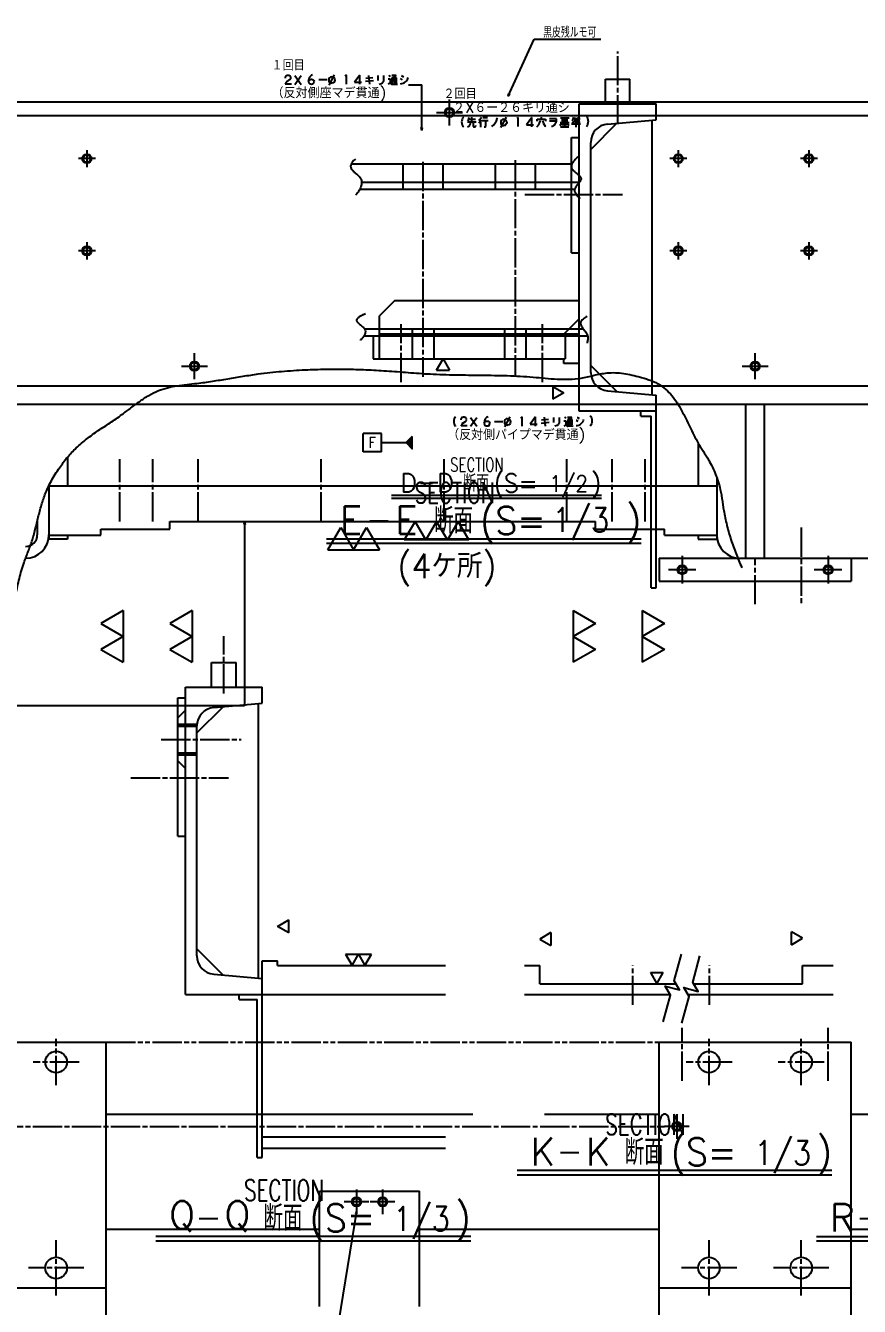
# Model space of a CAD drawing. Header units: inches. Extents: x -3309 to 2472, y -3154 to 2252.
# Drawn here: x -292 to 251, y -616 to 217 of the extents above; entities that cross this region are included whole.
import ezdxf
from ezdxf.enums import TextEntityAlignment as Align

# ---------------------------------------------------------------- set-up
doc = ezdxf.new("R2010")
doc.units = ezdxf.units.IN
doc.header["$MEASUREMENT"] = 0
for name, pattern in [('CENTERLINE', [25.4, 19.05, -1.5875, 3.175, -1.5875]), ('PHANTOM', [30.1625, 19.05, -1.5875, 3.175, -1.5875, 3.175, -1.5875]), ('SOLID', [0])]:
    doc.linetypes.add(name, pattern=pattern)
for name, color, linetype in [('0$C$L0$V_1_', 7, 'SOLID'), ('0$C$L0$V_1__0', 7, 'SOLID'), ('0$C$L0$V_DRAWING', 7, 'SOLID'), ('0$C$L0$V_PV', 7, 'SOLID'), ('Layer11$C$L11$V_1_', 52, 'SOLID'), ('Layer11$C$L11$V_1__0', 52, 'SOLID'), ('Layer11$C$L11$V_DRAWING', 52, 'SOLID'), ('Layer11$C$L11$V_PV', 52, 'SOLID'), ('Layer13$C$L13$V_1_', 52, 'SOLID'), ('Layer13$C$L13$V_1__0', 52, 'SOLID'), ('Layer13$C$L13$V_PV', 52, 'SOLID'), ('Layer14$C$L14$V_PV', 52, 'SOLID'), ('Layer21$C$L21$V_1_', 2, 'SOLID'), ('Layer21$C$L21$V_1__0', 2, 'SOLID'), ('Layer21$C$L21$V_DRAWING', 2, 'SOLID'), ('Layer21$C$L21$V_PV', 2, 'SOLID'), ('Layer31$C$L31$V_DRAWING', 2, 'SOLID'), ('Layer7$C$L7$V_1_', 52, 'SOLID'), ('Layer7$C$L7$V_PV', 52, 'SOLID'), ('Layer8$C$L8$V_1_', 40, 'SOLID'), ('Layer8$C$L8$V_1__0', 40, 'SOLID'), ('Layer8$C$L8$V_DRAWING', 40, 'SOLID'), ('Layer9$C$L9$V_PV', 254, 'SOLID')]:
    doc.layers.add(name, color=color, linetype=linetype)
doc.styles.add('CADRASTD', font='txt', dxfattribs={"bigfont": 'bigfont'})
doc.dimstyles.new('DIM3', dxfattribs={"dimtxt": 0.156, "dimasz": 2, "dimexe": 0, "dimexo": 0, "dimgap": 0.078, "dimtad": 3, "dimzin": 0, "dimdsep": 46, "dimtxsty": 'CADRASTD', "dimblk": 'CADRA_ARROW22_5OPEN', "dimblk1": 'CADRA_ARROW22_5OPEN', "dimblk2": 'CADRA_ARROW22_5OPEN', "dimcen": 0.09, "dimaunit": 1, "dimadec": 17154, "dimazin": 0, "dimtfac": 1, "dimtofl": 0, "dimtmove": 0, "dimatfit": 3, "dimldrblk": 'CADRA_ARROW22_5OPEN', "dimfxl": 1, "dimtolj": 1, "dimtzin": 0, "dimarcsym": 0})

# ---------------------------------------------------------------- blocks, each defined once
blk = doc.blocks.new('BLOCK30')
at = {"layer": '0$C$L0$V_DRAWING'}
blk.add_point((0, 0), dxfattribs=at)
blk.add_point((0, 0), dxfattribs=at)
blk.add_point((0, 0), dxfattribs=at)
blk.add_point((0, 0), dxfattribs=at)
blk.add_point((0, 0), dxfattribs=at)
blk.add_point((0, 0), dxfattribs=at)
blk.add_point((0, 0), dxfattribs=at)
at = {"layer": 'Layer11$C$L11$V_DRAWING', "color": 52}
blk.add_circle((0, 0), 3, dxfattribs=at)
at = {"layer": 'Layer13$C$L13$V_PV', "color": 52, "linetype": 'CENTERLINE'}
for p, q in [((5.54, 0), (-5.54, 0)), ((0, 5.54), (0, -5.54))]:
    blk.add_line(p, q, dxfattribs=at)
at = {"layer": 'Layer21$C$L21$V_DRAWING'}
blk.add_circle((0, 0), 2.4, dxfattribs=at)
blk = doc.blocks.new('BLOCK32')
at = {"layer": '0$C$L0$V_DRAWING', "color": 7}
blk.add_point((0, 0), dxfattribs=at)
blk.add_point((0, 0), dxfattribs=at)
blk.add_point((0, 0), dxfattribs=at)
blk.add_point((0, 0), dxfattribs=at)
blk.add_point((0, 0), dxfattribs=at)
blk.add_point((0, 0), dxfattribs=at)
blk.add_point((0, 0), dxfattribs=at)
blk.add_point((0, 0), dxfattribs=at)
blk.add_point((0, 0), dxfattribs=at)
blk.add_point((0, 0), dxfattribs=at)
blk.add_point((0, 0), dxfattribs=at)
blk.add_point((0, 0), dxfattribs=at)
blk.add_point((0, 0), dxfattribs=at)
blk.add_point((0, 0), dxfattribs=at)
blk.add_point((0, 0), dxfattribs=at)
at = {"layer": 'Layer11$C$L11$V_DRAWING', "color": 7}
blk.add_circle((0, 0), 3, dxfattribs=at)
at = {"layer": 'Layer13$C$L13$V_PV', "color": 7, "linetype": 'CENTERLINE'}
for p, q in [((0, -8.5), (0, 8.5)), ((-8.5, 0), (8.5, 0))]:
    blk.add_line(p, q, dxfattribs=at)
at = {"layer": 'Layer21$C$L21$V_DRAWING', "color": 7}
blk.add_circle((0, 0), 2.4, dxfattribs=at)
blk = doc.blocks.new('BLOCK34')
at = {"layer": '0$C$L0$V_DRAWING', "color": 4}
blk.add_point((0, 0), dxfattribs=at)
blk.add_point((0, 0), dxfattribs=at)
blk.add_point((0, 0), dxfattribs=at)
blk.add_point((0, 0), dxfattribs=at)
blk.add_point((0, 0), dxfattribs=at)
blk.add_point((0, 0), dxfattribs=at)
blk.add_point((0, 0), dxfattribs=at)
blk.add_point((0, 0), dxfattribs=at)
at = {"layer": 'Layer11$C$L11$V_DRAWING', "color": 4}
blk.add_circle((0, 0), 3, dxfattribs=at)
at = {"layer": 'Layer13$C$L13$V_PV', "color": 4, "linetype": 'CENTERLINE'}
for p, q in [((8, 0), (-8, 0)), ((0, 8), (0, -8))]:
    blk.add_line(p, q, dxfattribs=at)
at = {"layer": 'Layer21$C$L21$V_DRAWING', "color": 4}
blk.add_circle((0, 0), 2.4, dxfattribs=at)
blk = doc.blocks.new('BLOCK36')
at = {"layer": '0$C$L0$V_DRAWING'}
blk.add_point((0, 0), dxfattribs=at)
blk.add_point((0, 0), dxfattribs=at)
blk.add_point((0, 0), dxfattribs=at)
blk.add_point((0, 0), dxfattribs=at)
blk.add_point((0, 0), dxfattribs=at)
blk.add_point((0, 0), dxfattribs=at)
blk.add_point((0, 0), dxfattribs=at)
blk.add_point((0, 0), dxfattribs=at)
at = {"layer": 'Layer11$C$L11$V_DRAWING', "color": 52}
blk.add_circle((0, 0), 3, dxfattribs=at)
at = {"layer": 'Layer13$C$L13$V_PV', "color": 52, "linetype": 'CENTERLINE'}
for p, q in [((8, 0), (-8, 0)), ((0, 8), (0, -8))]:
    blk.add_line(p, q, dxfattribs=at)
at = {"layer": 'Layer21$C$L21$V_DRAWING'}
blk.add_circle((0, 0), 2.4, dxfattribs=at)
blk = doc.blocks.new('BLOCK57')
at = {"layer": '0$C$L0$V_DRAWING'}
blk.add_point((0, 0), dxfattribs=at)
blk.add_point((0, 0), dxfattribs=at)
blk.add_point((0, 0), dxfattribs=at)
blk.add_point((0, 0), dxfattribs=at)
blk.add_point((0, 0), dxfattribs=at)
blk.add_point((0, 0), dxfattribs=at)
blk.add_point((0, 0), dxfattribs=at)
blk.add_point((0, 0), dxfattribs=at)
at = {"layer": 'Layer11$C$L11$V_DRAWING', "color": 52}
blk.add_circle((0, 0), 3, dxfattribs=at)
at = {"layer": 'Layer13$C$L13$V_PV', "color": 52, "linetype": 'CENTERLINE'}
for p, q in [((0, 9), (0, -9)), ((9, 0), (-9, 0))]:
    blk.add_line(p, q, dxfattribs=at)
at = {"layer": 'Layer21$C$L21$V_DRAWING'}
blk.add_circle((0, 0), 2.4, dxfattribs=at)
blk = doc.blocks.new('TAB100_SYM007')
at = {"layer": 'Layer21$C$L21$V_DRAWING'}
for p, q in [((2.42, 1.4), (0, 0)), ((2.42, 1.4), (2.42, -4.2)), ((0, 0), (2.42, -1.4)), ((2.42, -1.4), (0, -2.8)), ((0, -2.8), (2.42, -4.2))]:
    blk.add_line(p, q, dxfattribs=at)
blk = doc.blocks.new('TAB100_SYM010')
at = {"layer": 'Layer21$C$L21$V_DRAWING'}
for p, q in [((-5.6, 0), (-7, -2.42)), ((-4.2, -2.42), (-5.6, 0)), ((-2.8, 0), (-4.2, -2.42)), ((-1.4, -2.42), (-2.8, 0)), ((0, 0), (-1.4, -2.42)), ((1.4, -2.42), (0, 0)), ((1.4, -2.42), (-7, -2.42))]:
    blk.add_line(p, q, dxfattribs=at)
blk = doc.blocks.new('CADRA_ARROW22_5OPEN')
at = {"layer": 'Layer9$C$L9$V_PV', "color": 7}
for q in [(-0.99, 0), (-0.98, 0.2), (-0.98, -0.2)]:
    blk.add_line((0, 0), q, dxfattribs=at)
blk = doc.blocks.new('TAB100_SYM001')
at = {"layer": 'Layer21$C$L21$V_DRAWING'}
for p, q in [((-1.4, 2.42), (0, 0)), ((-1.4, 2.42), (1.4, 2.42)), ((0, 0), (1.4, 2.42))]:
    blk.add_line(p, q, dxfattribs=at)
blk = doc.blocks.new('TAB171_SYM004')
at = {"layer": 'Layer11$C$L11$V_DRAWING'}
for p, q in [((0, 1), (68.34, 1)), ((0, 0), (68.34, 0))]:
    blk.add_line(p, q, dxfattribs=at)
at = {"layer": 'Layer31$C$L31$V_DRAWING'}
blk.add_line((13.43, 4.78), (9.43, 4.78), dxfattribs=at)
at = {"layer": 'Layer8$C$L8$V_DRAWING', "style": 'CADRASTD'}
for s, height, width, p, p2 in [('SECTION', 4.5, 0.571429, (19.14, 8.69), (36.5, 8.69)), ('(S=   )', 6, 0.857143, (33.33, 1.94), (68.3, 1.94)), ('断面', 5.5, 0.6763, (23.35, 2.19), (31.81, 2.19))]:
    blk.add_text(s, height=height, dxfattribs=dict(at, width=width)).set_placement(p, p2, align=Align.FIT)
blk = doc.blocks.new('TAB100_SYM005')
at = {"layer": 'Layer21$C$L21$V_DRAWING'}
for p, q in [((-1.4, 2.42), (0, 0)), ((-1.4, 2.42), (4.2, 2.42)), ((0, 0), (1.4, 2.42)), ((1.4, 2.42), (2.8, 0)), ((2.8, 0), (4.2, 2.42))]:
    blk.add_line(p, q, dxfattribs=at)
blk = doc.blocks.new('*X194')
at = {"layer": 'Layer7$C$L7$V_PV', "color": 20}
for p, q in [((-1.67, 0.33), (1.67, 0.33)), ((1.33, 0.67), (-1.33, 0.67)), ((-1, 1), (1, 1)), ((0.67, 1.33), (-0.67, 1.33)), ((-0.33, 1.67), (0.33, 1.67))]:
    blk.add_line(p, q, dxfattribs=at)
blk = doc.blocks.new('TAB101_SYM053')
at = {"layer": 'Layer11$C$L11$V_DRAWING'}
blk.add_line((0, 10), (0, 2), dxfattribs=at)
at = {"layer": 'Layer11$C$L11$V_DRAWING', "color": 20}
blk.add_lwpolyline([(2, 0), (0, 2), (-2, 0)], close=True, dxfattribs=at)
at = {"layer": 'Layer21$C$L21$V_DRAWING'}
for p, q in [((-3, 10), (-3, 16)), ((-3, 16), (3, 16)), ((3, 10), (3, 16)), ((-3, 10), (3, 10))]:
    blk.add_line(p, q, dxfattribs=at)
at = {"layer": 'Layer7$C$L7$V_PV', "color": 20}
blk.add_blockref('*X194', (0, 0), dxfattribs=at)

msp = doc.modelspace()

# ---------------------------------------------------------------- linework, layer by layer
at = {"layer": 'Layer11$C$L11$V_1_'}
for p, q in [((-192.63, -233.6), (-187.63, -228.6)), ((-192.63, -237.6), (-180.07, -237.6)), ((-192.63, -257.6), (-180.13, -257.6)), ((-192.63, -261.6), (-187.63, -266.6))]:
    msp.add_line(p, q, dxfattribs=at)
at = {"layer": 'Layer11$C$L11$V_1__0'}
msp.add_line((39.47, 208.03), (82.88, 208.03), dxfattribs=at)
at = {"layer": 'Layer11$C$L11$V_PV'}
msp.add_line((-149.23, -225.64), (-415.15, -225.64), dxfattribs=at)
at = {"layer": 'Layer13$C$L13$V_1_', "linetype": 'CENTERLINE'}
for p, q in [((93.76, 152.62), (93.76, 200.07)), ((33.27, 107), (96.88, 107)), ((-47.23, -15.18), (-47.23, 22.67)), ((44.76, -15.18), (44.76, 22.67)), ((-162.63, -217.67), (-162.63, -180.5)), ((-203.36, -247.6), (-151.26, -247.6)), ((-223.12, -272.6), (-159.52, -272.6)), ((103.54, -420.37), (103.54, -394.6)), ((153.54, -420.37), (153.54, -394.6))]:
    msp.add_line(p, q, dxfattribs=at)
at = {"layer": 'Layer13$C$L13$V_1__0', "linetype": 'CENTERLINE'}
for p, q in [((-32.99, 128.22), (-32.99, -11.6)), ((27.01, 129.41), (27.01, -11.6))]:
    msp.add_line(p, q, dxfattribs=at)
at = {"layer": 'Layer13$C$L13$V_PV', "linetype": 'CENTERLINE'}
for p, q in [((-230.26, -105.69), (-230.26, -65.19)), ((-208.76, -105.69), (-208.76, -65.19)), ((-179.26, -105.69), (-179.26, -65.19)), ((-99.26, -105.69), (-99.26, -65.19)), ((-19.26, -105.69), (-19.26, -65.19)), ((60.74, -105.69), (60.74, -65.19)), ((90.24, -105.69), (90.24, -65.19)), ((111.74, -105.69), (111.74, -65.19)), ((213.24, -109.68), (213.24, -160.14)), ((183.24, -159.66), (183.24, -129.69)), ((135.74, -469.68), (135.74, -435.17)), ((230.74, -469.68), (230.74, -435.17)), ((-271.76, -472.48), (-271.76, -442.48)), ((153.24, -472.48), (153.24, -442.48)), ((213.24, -472.48), (213.24, -442.48)), ((-256.76, -457.48), (-286.76, -457.48)), ((168.24, -457.48), (138.24, -457.48)), ((228.24, -457.48), (198.24, -457.48)), ((-337.76, -499.48), (124.24, -499.48)), ((-271.76, -609.48), (-271.76, -573.48)), ((153.24, -609.48), (153.24, -573.48)), ((213.24, -609.48), (213.24, -573.48)), ((-253.76, -591.48), (-289.76, -591.48)), ((171.24, -591.48), (135.24, -591.48)), ((231.24, -591.48), (195.24, -591.48))]:
    msp.add_line(p, q, dxfattribs=at)
at = {"layer": 'Layer14$C$L14$V_PV', "linetype": 'PHANTOM'}
msp.add_line((-239.26, -444.48), (120.74, -444.48), dxfattribs=at)
at = {"layer": 'Layer21$C$L21$V_1_'}
for p, q in [((85.77, 166), (85.77, 182)), ((85.77, 182), (101.76, 182)), ((101.76, 166), (101.76, 182)), ((68.76, 166), (118.77, 166)), ((68.76, -34), (68.76, 166)), ((118.77, 155.55), (118.77, 166)), ((76.27, 136.33), (93.25, 153.31)), ((87.22, 152.79), (118.77, 155.55)), ((116.26, -23.33), (116.26, 155.33)), ((63.77, 69), (63.77, 144)), ((63.77, 144), (68.76, 144)), ((76.26, -8.83), (76.26, 140.83)), ((63.77, 69), (68.76, 69)), ((-51.23, 38), (-61.23, 28)), ((-51.23, 38), (68.76, 38)), ((-61.23, 0), (-61.23, 28)), ((68.77, 26), (58.77, 16)), ((68.76, 16), (-61.23, 16)), ((-61.23, 0), (58.77, 0)), ((58.77, -3), (58.77, 0)), ((68.76, -3), (58.77, -3)), ((76.27, -4.33), (93.25, -21.31)), ((87.22, -20.79), (118.77, -23.55)), ((118.77, -34), (118.77, -23.55)), ((118.77, -34), (68.76, -34)), ((108.77, -37.2), (108.77, -34)), ((108.77, -37.2), (115.57, -37.2)), ((115.56, -149), (115.56, -37.2)), ((118.76, -149), (118.76, -34)), ((115.57, -149), (118.76, -149)), ((-170.63, -197.6), (-154.63, -197.6)), ((-170.63, -213.6), (-170.63, -197.6)), ((-154.63, -213.6), (-154.63, -197.6)), ((-187.63, -413.6), (-187.63, -213.6)), ((-187.63, -213.6), (-137.63, -213.6)), ((-137.63, -224.05), (-137.63, -213.6)), ((-192.63, -310.6), (-192.63, -220.6)), ((-192.63, -220.6), (-187.63, -220.6)), ((-169.18, -226.81), (-137.63, -224.05)), ((-140.13, -402.93), (-140.13, -224.27)), ((-180.13, -243.27), (-163.14, -226.28)), ((-192.63, -238.95), (-180.13, -238.95)), ((-180.13, -388.43), (-180.13, -238.77)), ((-192.63, -256.25), (-180.13, -256.25)), ((-192.63, -310.6), (-187.63, -310.6)), ((-180.13, -383.93), (-163.14, -400.91)), ((-137.63, -391.6), (-127.63, -391.6)), ((-137.63, -519.6), (-137.63, -391.6)), ((-127.63, -394.6), (-127.63, -391.6)), ((-127.63, -394.6), (-18.3, -394.6)), ((33.04, -394.6), (43.04, -394.6)), ((43.04, -406.6), (43.04, -394.6)), ((214.04, -394.6), (234.04, -394.6)), ((214.04, -406.6), (214.04, -394.6)), ((-169.18, -400.39), (-137.63, -403.14)), ((43.04, -406.6), (131.63, -406.6)), ((143.36, -406.6), (214.04, -406.6)), ((-187.63, -413.6), (-18.3, -413.6)), ((-152.63, -416.8), (-152.63, -413.6)), ((33.04, -413.6), (127.9, -413.6)), ((139.47, -413.6), (234.04, -413.6)), ((-152.63, -416.8), (-140.83, -416.8)), ((-140.83, -519.6), (-140.83, -416.8)), ((-137.63, -506.14), (-18.3, -506.14)), ((-137.63, -513.6), (-18.3, -513.6)), ((-140.83, -519.6), (-137.63, -519.6))]:
    msp.add_line(p, q, dxfattribs=at)
for centre, start, end in [((88.26, 140.83), 95.00001, 180.00002), ((88.26, -8.83), 180.00004, 265.0001), ((-168.13, -238.77, -369.21), 95.00001, 180.00002), ((-168.13, -388.43, -369.21), 180.00004, 265.00005)]:
    msp.add_arc(centre, 12, start, end, dxfattribs=at)
at = {"layer": 'Layer21$C$L21$V_1__0'}
for p, q in [((-42.33, 178.23), (-33.78, 178.23)), ((-79.62, 127), (64.13, 127)), ((-45.99, 127), (-45.99, 110.5)), ((-19.99, 127), (-19.99, 110.5)), ((14.01, 127), (14.01, 110.5)), ((40.01, 127), (40.01, 110.5)), ((-74.04, 110.5), (65.78, 110.5)), ((-72.93, 115), (68.92, 115)), ((-70.97, 19.5), (71.36, 19.5)), ((-39.99, 19.5), (-39.99, 0)), ((-25.99, 19.5), (-25.99, 0)), ((20.01, 19.5), (20.01, 0)), ((34.01, 19.5), (34.01, 0)), ((-71.4, 15), (74.13, 15)), ((-65.49, 15), (-65.49, 0)), ((59.51, 15), (59.51, 0)), ((-65.49, 0), (59.51, 0))]:
    msp.add_line(p, q, dxfattribs=at)
for points, knots in [([(-77, 130.06), (-77.38, 129.74), (-78.15, 129.07), (-79.11, 127.91), (-79.85, 126.67), (-80.21, 125.25), (-79.74, 123.76), (-78.66, 122.46), (-77.32, 121.24), (-76.02, 120.14), (-74.94, 119.11), (-74.12, 118.17), (-73.46, 117.17), (-73.02, 116.04), (-72.88, 114.76), (-73.02, 113.41), (-73.38, 112.06), (-73.89, 110.77), (-74.52, 109.56), (-75.24, 108.46), (-76.06, 107.45), (-76.69, 106.86), (-77, 106.56)], [0, 0, 0, 0, 1.494698, 3.043142, 4.508349, 5.814981, 7.300056, 8.973076, 10.837755, 12.75691, 14.069611, 15.314205, 16.493829, 17.636697, 18.935718, 20.293221, 21.697857, 23.11171, 24.449382, 25.759848, 27.056502, 28.352901, 28.352901, 28.352901, 28.352901]), ([(68.24, 131.74), (67.64, 131.21), (66.41, 130.13), (64.84, 128.3), (63.67, 126.34), (63.52, 123.99), (65.13, 122.13), (67.09, 120.6), (68.96, 119.19), (70.25, 117.28), (69.3, 115.36), (67.95, 113.85), (66.54, 112.2), (65.54, 110.37), (65.82, 108.48), (66.74, 106.94), (67.95, 105.55), (68.89, 104.72), (69.35, 104.32)], [0, 0, 0, 0, 2.392929, 4.907589, 7.199904, 9.175916, 11.475579, 14.161325, 16.697841, 18.623499, 20.335604, 22.522295, 24.827496, 26.870478, 28.495218, 30.283044, 32.191115, 34.031025, 34.031025, 34.031025, 34.031025]), ([(-70.29, 29.32), (-70.92, 29.09), (-72.22, 28.6), (-74.01, 27.64), (-75.48, 26.62), (-76.48, 25.04), (-75.32, 23.35), (-73.65, 22.09), (-71.85, 20.63), (-70.38, 18.91), (-70.41, 16.83), (-71.28, 15.07), (-72.49, 13.45), (-73.45, 12.46), (-73.92, 11.97)], [0, 0, 0, 0, 2.015421, 4.169023, 6.066461, 7.469142, 9.127266, 11.432219, 13.93252, 16.114543, 17.857807, 19.807854, 21.91752, 23.939856, 23.939856, 23.939856, 23.939856]), ([(73.83, 27.64), (73.39, 27.4), (72.48, 26.9), (71.24, 25.99), (70.22, 24.97), (69.37, 23.53), (69.85, 21.46), (71.33, 19.53), (72.96, 17.47), (74.09, 15.53), (74.34, 13.87), (74.29, 12.66), (74.09, 11.47), (73.92, 10.68), (73.83, 10.29)], [0, 0, 0, 0, 1.523317, 3.104717, 4.585588, 5.869701, 7.910714, 10.421668, 13.185311, 15.794291, 16.992487, 18.191669, 19.402288, 20.606633, 20.606633, 20.606633, 20.606633])]:
    msp.add_open_spline(points, degree=3, knots=knots, dxfattribs=at)
at = {"layer": 'Layer21$C$L21$V_PV'}
for p, q in [((-2078.76, 167.31), (991.24, 167.31)), ((-2078.76, 158.31), (991.24, 158.31)), ((1008.24, -17.69), (-2091.75, -17.69)), ((1048.24, -29.69), (-2141.76, -29.69)), ((177.24, -129.69), (177.24, -29.69)), ((189.24, -129.69), (189.24, -29.69)), ((146.24, -54.79), (146.24, -82.69)), ((-264.46, -64.04), (-264.46, -82.69)), ((-276.46, -82.42), (-276.46, -117.19)), ((-276.46, -82.69), (158.24, -82.69)), ((158.24, -77.05), (158.24, -117.19)), ((-284.06, -105.6), (-284.06, -114.49)), ((-197.76, -110.69), (-197.76, -105.69)), ((-197.76, -105.69), (79.24, -105.69)), ((79.24, -110.69), (79.24, -105.69)), ((-276.46, -114.69), (-242.76, -114.69)), ((-264.46, -114.69), (-264.46, -117.19)), ((-242.76, -110.69), (-197.76, -110.69)), ((-242.76, -114.69), (-242.76, -110.69)), ((79.24, -110.69), (124.24, -110.69)), ((124.24, -114.69), (124.24, -110.69)), ((124.24, -114.69), (158.24, -114.69)), ((146.24, -114.69), (146.24, -117.19)), ((-264.46, -117.19), (-276.46, -117.19)), ((146.24, -117.19), (158.24, -117.19)), ((120.74, -129.69), (120.74, -144.69)), ((120.74, -129.69), (1048.24, -129.69)), ((245.74, -129.69), (245.74, -144.69)), ((120.74, -144.69), (245.74, -144.69)), ((-364.26, -444.48), (-239.26, -444.48)), ((-239.26, -704.48), (-239.26, -444.48)), ((120.74, -704.48), (120.74, -444.48)), ((120.74, -444.48), (245.74, -444.48)), ((245.74, -704.48), (245.74, -444.48)), ((-239.26, -491.48), (-0.43, -491.48)), ((46.05, -491.48), (120.74, -491.48)), ((245.74, -491.48), (1058.24, -491.48)), ((-100.26, -541.48), (-35.26, -541.48)), ((-100.26, -616.48), (-100.26, -541.48)), ((-35.26, -616.48), (-35.26, -541.48)), ((-100.26, -566.48), (-239.26, -566.48)), ((120.74, -566.48), (-35.26, -566.48)), ((1048.24, -566.48), (245.74, -566.48)), ((-364.26, -604.48), (-239.26, -604.48)), ((120.74, -604.48), (245.74, -604.48))]:
    msp.add_line(p, q, dxfattribs=at)
for centre in [(-271.76, -457.48), (153.24, -457.48), (213.24, -457.48), (-271.76, -591.48), (153.24, -591.48), (213.24, -591.48)]:
    msp.add_circle(centre, 7, dxfattribs=at)
for centre, radius, start, end in [((-291.66, -114.49), 15.2, 270.00002, 360), ((-291.66, -114.49), 7.6, 270.00002, 360), ((173.44, -114.49), 15.2, 180.00004, 270.00002)]:
    msp.add_arc(centre, radius, start, end, dxfattribs=at)
msp.add_open_spline([(-298.05, -153.47), (-297.7, -151.69), (-296.99, -148.14), (-295.75, -142.86), (-294.33, -137.62), (-292.88, -133.08), (-291.47, -129.24), (-290.24, -126.03), (-289.02, -122.83), (-287.34, -118.13), (-285.56, -111.82), (-283.66, -103.93), (-281.69, -96.08), (-279.54, -89.34), (-277.17, -83.79), (-274.92, -79.32), (-272.39, -74.98), (-269.77, -71), (-267.14, -67.35), (-264.51, -64.05), (-261.72, -60.89), (-257.62, -56.72), (-251.86, -51.9), (-244.33, -46.61), (-236.59, -41.55), (-229.46, -36.72), (-223.17, -31.91), (-217.46, -27.58), (-211.57, -23.65), (-205.5, -20.57), (-199.24, -18.63), (-192.97, -17.44), (-186.58, -16.63), (-178.91, -15.81), (-170.06, -14.56), (-160.07, -12.93), (-150.13, -11.27), (-140.97, -9.88), (-132.58, -8.85), (-124.97, -8.1), (-117.33, -7.51), (-107.82, -6.97), (-96.46, -6.62), (-83.23, -6.62), (-70.02, -7), (-58.84, -7.62), (-49.7, -8.29), (-42.59, -8.85), (-35.48, -9.39), (-25.16, -10.04), (-11.63, -10.42), (5.12, -10.55), (21.92, -10.81), (35.75, -11.52), (46.55, -12.57), (54.36, -13.22), (62.17, -13.39), (68.78, -12.82), (74.15, -11.7), (78.36, -10.68), (82.57, -9.73), (87.19, -8.99), (92.26, -8.87), (97.71, -9.4), (103.14, -10.43), (107.81, -11.63), (111.73, -12.76), (114.87, -13.81), (117.88, -15.05), (123.07, -17.73), (129.51, -23.7), (135.6, -33.53), (140.73, -44.18), (144.73, -52.33), (147.91, -57.59), (149.64, -60.33), (151.36, -63.06), (153.34, -66.38), (155.46, -70.37), (157.56, -75.11), (159.3, -79.99), (160.5, -84.44), (161.26, -88.38), (161.78, -91.77), (162.26, -95.17), (163.09, -100.65), (164.68, -108.17), (167.43, -117.58), (170.72, -126.82), (173.26, -132.85), (174.53, -135.86)], degree=3, knots=[0, 0, 0, 0, 5.428091, 10.859395, 16.287845, 21.712076, 25.142586, 28.573935, 32.00457, 35.433524, 43.535373, 51.655538, 59.762375, 67.8381, 72.831226, 77.838585, 82.86051, 87.892467, 92.126147, 96.351343, 100.560961, 104.750922, 113.884405, 123.062104, 132.321693, 141.654769, 148.879404, 156.068386, 163.146414, 170.111063, 176.382095, 182.752171, 189.212997, 195.700242, 205.899766, 216.013062, 226.081494, 236.14431, 243.781292, 251.435447, 259.099788, 266.766573, 279.994387, 293.213745, 306.431525, 319.652322, 326.790657, 333.927818, 341.060291, 348.185234, 364.922534, 381.667833, 398.450141, 415.309327, 423.179584, 431.027844, 438.815202, 446.567921, 450.891869, 455.233196, 459.560343, 463.851884, 469.260419, 474.715541, 480.24159, 485.821702, 489.167832, 492.484385, 495.746872, 498.945299, 509.960424, 521.483021, 533.495811, 545.422303, 548.690332, 551.925869, 555.144918, 558.363676, 563.523037, 568.705781, 573.890068, 579.060351, 582.492095, 585.923275, 589.355607, 592.787681, 602.567501, 612.368353, 622.183449, 631.981996, 631.981996, 631.981996, 631.981996], dxfattribs=at)
at = {"layer": 'Layer7$C$L7$V_1_'}
for points in [[(123.41, -431.29), (128.07, -413.89), (124.7, -408.06), (133.9, -410.53), (130.53, -404.69), (135.2, -387.3)], [(135.6, -432.15), (140.23, -414.87), (136.87, -409.04), (146.07, -411.5), (142.7, -405.67), (147.33, -388.39)]]:
    msp.add_lwpolyline(points, dxfattribs=at)
at = {"layer": 'Layer8$C$L8$V_1__0'}
for p, q in [((-122.68, 183.44), (-122.75, 183.2)), ((-122.56, 183.66), (-122.68, 183.44)), ((-122.4, 183.85), (-122.56, 183.66)), ((-122.23, 184.02), (-122.4, 183.85)), ((-121.87, 184.24), (-122.23, 184.02)), ((-121.47, 184.38), (-121.87, 184.24)), ((-121.06, 184.46), (-121.47, 184.38)), ((-120.64, 184.46), (-121.06, 184.46)), ((-120.21, 184.4), (-120.64, 184.46)), ((-119.81, 184.24), (-120.21, 184.4)), ((-119.43, 184.02), (-119.81, 184.24)), ((-119.41, 183.99), (-119.43, 184.02)), ((-119.24, 183.83), (-119.41, 183.99)), ((-119.1, 183.64), (-119.24, 183.83)), ((-118.98, 183.42), (-119.1, 183.64)), ((-118.94, 183.2), (-118.98, 183.42)), ((-116.45, 184.29), (-112.24, 178.63)), ((-116.45, 178.63), (-112.24, 184.29)), ((-94.15, 178.12), (-90.57, 184.77)), ((-82.86, 184.65), (-83.92, 183.96)), ((-82.86, 178.75), (-82.86, 184.65)), ((-74.05, 184.65), (-77.55, 179.95)), ((-74.05, 178.69), (-74.05, 184.65)), ((-67.57, 178.65), (-68.19, 184.43)), ((-62.18, 181.08), (-62.18, 184.38)), ((-58.43, 182.05), (-58.43, 184.4)), ((-54.78, 184.21), (-55.05, 184.54)), ((-54.35, 183.61), (-54.78, 184.21)), ((-53.18, 184.59), (-50.52, 184.59)), ((-52.27, 183.88), (-51.53, 182.95)), ((-51.91, 183.44), (-51.58, 183.55)), ((-51.58, 183.55), (-51.27, 183.72)), ((-51.27, 183.72), (-50.99, 183.91)), ((-50.99, 183.91), (-50.76, 184.18)), ((-50.76, 184.18), (-50.57, 184.48)), ((-50.57, 184.48), (-50.52, 184.59)), ((-46.62, 184.05), (-46.89, 184.16)), ((-45.39, 183.36), (-46.62, 184.05)), ((-122.75, 183.2), (-122.79, 182.95)), ((-122.79, 182.95), (-122.79, 182.76)), ((-122.5, 179.21), (-122.6, 178.82)), ((-118.63, 178.82), (-122.6, 178.82)), ((-122.32, 179.62), (-122.5, 179.21)), ((-122.09, 179.99), (-122.32, 179.62)), ((-121.78, 180.32), (-122.09, 179.99)), ((-121.43, 180.58), (-121.78, 180.32)), ((-121.43, 180.58), (-119.57, 181.75)), ((-119.57, 181.75), (-119.39, 181.91)), ((-119.39, 181.91), (-119.22, 182.07)), ((-119.22, 182.07), (-119.08, 182.27)), ((-119.08, 182.27), (-118.98, 182.49)), ((-118.98, 182.49), (-118.94, 182.7)), ((-118.91, 182.95), (-118.94, 183.2)), ((-118.94, 182.7), (-118.91, 182.95)), ((-100.79, 181.69), (-95.34, 181.69)), ((-77.55, 179.95), (-73.06, 179.95)), ((-70.4, 180.71), (-65.26, 181.23)), ((-70.22, 182.68), (-65.69, 183.17)), ((-61.57, 178.85), (-59.99, 179.22)), ((-59.99, 179.22), (-59.66, 179.36)), ((-59.66, 179.36), (-59.33, 179.58)), ((-59.33, 179.58), (-59.05, 179.84)), ((-59.05, 179.84), (-58.83, 180.14)), ((-58.83, 180.14), (-58.65, 180.49)), ((-58.65, 180.49), (-58.53, 180.86)), ((-58.53, 180.86), (-58.5, 180.99)), ((-58.5, 180.99), (-58.43, 182.05)), ((-54.29, 179.46), (-55.67, 178.66)), ((-55.61, 182.18), (-54.38, 182.18)), ((-54.38, 182.18), (-54.38, 179.8)), ((-54.38, 179.8), (-54.36, 179.68)), ((-54.36, 179.68), (-54.34, 179.56)), ((-54.34, 179.56), (-54.28, 179.45)), ((-54.28, 179.45), (-54.21, 179.35)), ((-54.21, 179.35), (-53.99, 179.1)), ((-53.99, 179.1), (-53.79, 178.95)), ((-53.79, 178.95), (-53.55, 178.82)), ((-53.55, 178.82), (-53.4, 178.77)), ((-53.4, 178.77), (-53.08, 178.74)), ((-53.15, 182.95), (-53.15, 179.36)), ((-50.21, 182.95), (-53.15, 182.95)), ((-53.15, 181.88), (-50.21, 181.88)), ((-53.15, 180.79), (-50.21, 180.79)), ((-53.08, 178.74), (-52.97, 178.74)), ((-52.97, 178.74), (-49.65, 178.8)), ((-51.72, 182.95), (-51.72, 179.36)), ((-50.83, 179.46), (-50.38, 179.46)), ((-50.38, 179.46), (-50.33, 179.49)), ((-50.33, 179.49), (-50.28, 179.51)), ((-50.28, 179.51), (-50.26, 179.57)), ((-50.26, 179.57), (-50.24, 179.61)), ((-50.24, 179.61), (-50.21, 179.66)), ((-50.21, 179.79), (-50.21, 182.95)), ((-50.21, 179.77), (-50.21, 179.79)), ((-50.21, 179.72), (-50.21, 179.77)), ((-50.21, 179.66), (-50.21, 179.72)), ((-47.53, 182.35), (-47.71, 182.43)), ((-47.56, 179.06), (-46.67, 179.14)), ((-46.24, 181.66), (-47.53, 182.35)), ((-46.67, 179.14), (-45.83, 179.38)), ((-45.83, 179.38), (-45.01, 179.77)), ((-45.01, 179.77), (-44.28, 180.29)), ((-44.28, 180.29), (-43.67, 180.95)), ((-43.67, 180.95), (-43.15, 181.69)), ((-43.15, 181.69), (-42.79, 182.54)), ((-42.79, 182.54), (-42.63, 183.06)), ((-7.74, 155.06), (-7.83, 154.24)), ((-7.83, 154.24), (-7.79, 153.43)), ((-7.79, 153.43), (-7.6, 152.64)), ((-7.53, 155.85), (-7.74, 155.06)), ((-7.6, 152.64), (-7.27, 151.88)), ((-7.17, 156.59), (-7.53, 155.85)), ((-7.27, 151.88), (-6.82, 151.2)), ((-6.7, 157.22), (-7.17, 156.59)), ((-6.82, 151.2), (-6.61, 150.94)), ((1.66, 154.05), (-4.09, 154.05)), ((-3.9, 151.02), (-3.47, 151.19)), ((-3.89, 154.79), (-3.52, 155.31)), ((-3.52, 155.31), (-3.23, 155.88)), ((-3.47, 151.19), (-3.09, 151.43)), ((1.17, 155.85), (-3.24, 155.85)), ((-3.23, 155.88), (-3.06, 156.48)), ((-3.09, 151.43), (-2.75, 151.74)), ((-3.06, 156.48), (-2.99, 157.11)), ((-2.99, 157.11), (-2.99, 157.17)), ((-2.75, 151.74), (-2.47, 152.1)), ((-2.47, 152.1), (-2.24, 152.51)), ((-2.24, 152.51), (-2.1, 152.96)), ((-2.1, 152.96), (-2.03, 153.43)), ((-2.04, 153.88), (-2.07, 154.05)), ((-2.03, 153.43), (-2.04, 153.88)), ((-1.17, 154.05), (-1.17, 157.22)), ((-0.41, 154.05), (-0.41, 151.51)), ((-0.41, 151.51), (-0.41, 151.42)), ((-0.41, 151.42), (-0.39, 151.35)), ((-0.39, 151.35), (-0.34, 151.28)), ((-0.34, 151.28), (-0.3, 151.21)), ((-0.3, 151.21), (-0.23, 151.16)), ((-0.23, 151.16), (-0.16, 151.12)), ((-0.16, 151.12), (-0.08, 151.09)), ((-0.08, 151.09), (-0.01, 151.07)), ((-0.01, 151.07), (0.01, 151.07)), ((0.01, 151.07), (0.95, 151.07)), ((0.95, 151.07), (1.05, 151.1)), ((1.05, 151.1), (1.14, 151.15)), ((1.14, 151.15), (1.21, 151.21)), ((1.21, 151.21), (1.28, 151.29)), ((1.28, 151.29), (1.33, 151.38)), ((1.33, 151.38), (1.35, 151.44)), ((1.35, 151.44), (1.45, 151.81)), ((1.45, 151.81), (1.47, 151.96)), ((3.43, 153.69), (4.49, 154.68)), ((3.46, 155.11), (4.18, 155.83)), ((4.18, 155.83), (4.76, 156.65)), ((4.43, 154.62), (4.43, 150.82)), ((4.49, 154.68), (5.18, 155.58)), ((4.76, 156.65), (5.09, 157.28)), ((5.48, 155.14), (9.36, 155.14)), ((9.06, 156.78), (5.88, 156.78)), ((6.93, 151.07), (7.76, 151.08)), ((7.76, 151.08), (7.83, 151.11)), ((7.83, 151.11), (7.88, 151.14)), ((7.88, 151.14), (7.92, 151.19)), ((7.92, 151.19), (7.97, 151.25)), ((7.97, 151.25), (8.02, 151.31)), ((8.02, 151.31), (8.04, 151.38)), ((8.04, 151.38), (8.04, 155.14)), ((8.04, 151.38), (8.04, 151.38)), ((11.88, 151.27), (13.08, 152.32)), ((13.08, 152.32), (14.09, 153.58)), ((14.09, 153.58), (14.87, 154.98)), ((14.87, 154.98), (15.39, 156.51)), ((15.39, 156.51), (15.48, 156.84)), ((17.77, 150.53), (21.36, 157.18)), ((29.07, 157.06), (28.01, 156.37)), ((29.07, 151.16), (29.07, 157.06)), ((37.88, 157.06), (34.38, 152.36)), ((34.38, 152.36), (38.87, 152.36)), ((37.88, 151.1), (37.88, 157.06)), ((41.24, 150.99), (42.12, 152.1)), ((41.43, 156.07), (46.78, 156.07)), ((41.43, 154.68), (41.43, 156.07)), ((42.12, 152.1), (42.81, 153.36)), ((42.81, 153.36), (43.27, 154.7)), ((43.27, 154.7), (43.29, 154.81)), ((44.12, 156.07), (44.12, 157.28)), ((44.83, 154.84), (45.51, 153.1)), ((45.51, 153.1), (46.48, 151.51)), ((46.48, 151.51), (46.78, 151.13)), ((46.78, 156.07), (46.78, 154.68)), ((53.83, 156.26), (49.3, 156.26)), ((53.83, 154.73), (49.47, 154.73)), ((50.59, 151.38), (51.2, 151.48)), ((51.2, 151.48), (51.77, 151.68)), ((51.77, 151.68), (52.29, 151.98)), ((52.29, 151.98), (52.76, 152.38)), ((52.76, 152.38), (53.17, 152.85)), ((53.17, 152.85), (53.5, 153.39)), ((53.5, 153.39), (53.71, 153.96)), ((53.71, 153.96), (53.83, 154.59)), ((53.83, 154.95), (53.83, 156.26)), ((53.83, 154.59), (53.83, 154.95)), ((56.19, 152.17), (57.24, 152.68)), ((62.23, 153.55), (56.25, 153.55)), ((62.09, 156.54), (56.5, 156.54)), ((56.57, 151.09), (61.86, 151.09)), ((57.24, 152.68), (58.19, 153.37)), ((60.91, 152.24), (57.53, 152.24)), ((57.62, 157.28), (57.62, 153.55)), ((60.82, 155.61), (57.62, 155.61)), ((60.82, 154.68), (57.62, 154.68)), ((58.19, 153.37), (58.38, 153.55)), ((59.19, 153.06), (59.19, 151.09)), ((60.28, 153.55), (60.61, 153.14)), ((60.61, 153.14), (61.01, 152.79)), ((60.82, 153.55), (60.82, 157.28)), ((61.01, 152.79), (61.46, 152.51)), ((61.46, 152.51), (61.95, 152.32)), ((61.95, 152.32), (62.23, 152.25)), ((69.56, 152.75), (63.79, 152.75)), ((63.91, 155.72), (64.85, 155.42)), ((64.05, 153.36), (64.54, 153.85)), ((65.22, 156.35), (64.26, 156.78)), ((64.54, 153.85), (64.94, 154.4)), ((64.94, 154.4), (65.11, 154.73)), ((65.17, 155.28), (65.63, 155.77)), ((65.63, 155.77), (66.01, 156.37)), ((69.35, 156.21), (65.93, 156.21)), ((65.94, 153.83), (65.94, 156.24)), ((69.21, 155.44), (65.94, 155.44)), ((69.21, 154.65), (65.94, 154.65)), ((69.35, 153.83), (65.94, 153.83)), ((66.01, 156.37), (66.28, 157)), ((66.28, 157), (66.33, 157.17)), ((66.73, 150.88), (66.73, 153.83)), ((67.63, 156.21), (67.98, 157.11)), ((67.63, 156.21), (67.63, 153.83)), ((-12.85, -39.78), (-12.95, -40.6)), ((-12.95, -40.6), (-12.9, -41.41)), ((-12.9, -41.41), (-12.71, -42.21)), ((-12.64, -38.99), (-12.85, -39.78)), ((-12.28, -38.25), (-12.64, -38.99)), ((-11.81, -37.62), (-12.28, -38.25)), ((-8.37, -39.23), (-8.41, -39.48)), ((-8.41, -39.48), (-8.41, -39.67)), ((-8.3, -38.99), (-8.37, -39.23)), ((-8.18, -38.77), (-8.3, -38.99)), ((-8.03, -38.58), (-8.18, -38.77)), ((-7.85, -38.41), (-8.03, -38.58)), ((-7.5, -38.19), (-7.85, -38.41)), ((-7.09, -38.06), (-7.5, -38.19)), ((-6.68, -37.97), (-7.09, -38.06)), ((-7.05, -41.85), (-5.2, -40.69)), ((-6.26, -37.97), (-6.68, -37.97)), ((-5.83, -38.03), (-6.26, -37.97)), ((-5.43, -38.19), (-5.83, -38.03)), ((-5.05, -38.41), (-5.43, -38.19)), ((-5.2, -40.69), (-5.01, -40.52)), ((-5.03, -38.44), (-5.05, -38.41)), ((-4.87, -38.6), (-5.03, -38.44)), ((-5.01, -40.52), (-4.84, -40.36)), ((-4.72, -38.8), (-4.87, -38.6)), ((-4.84, -40.36), (-4.7, -40.17)), ((-4.61, -39.02), (-4.72, -38.8)), ((-4.7, -40.17), (-4.61, -39.95)), ((-4.56, -39.23), (-4.61, -39.02)), ((-4.61, -39.95), (-4.56, -39.73)), ((-4.54, -39.48), (-4.56, -39.23)), ((-4.56, -39.73), (-4.54, -39.48)), ((-2.07, -38.15), (2.13, -43.8)), ((-2.07, -43.8), (2.13, -38.15)), ((13.58, -40.74), (19.04, -40.74)), ((20.22, -44.31), (23.81, -37.66)), ((31.52, -37.78), (30.46, -38.47)), ((31.52, -43.68), (31.52, -37.78)), ((40.33, -37.78), (36.83, -42.48)), ((40.33, -43.74), (40.33, -37.78)), ((43.98, -41.73), (49.11, -41.21)), ((44.16, -39.75), (48.69, -39.26)), ((46.8, -43.78), (46.19, -38)), ((52.19, -41.36), (52.19, -38.06)), ((55.73, -41.95), (55.85, -41.58)), ((55.85, -41.58), (55.87, -41.44)), ((55.87, -41.44), (55.94, -40.38)), ((55.94, -40.38), (55.94, -38.03)), ((58.77, -40.25), (60, -40.25)), ((59.6, -38.22), (59.32, -37.89)), ((60.03, -38.82), (59.6, -38.22)), ((60, -40.25), (60, -42.63)), ((61.19, -37.84), (63.86, -37.84)), ((61.23, -39.48), (61.23, -43.07)), ((64.16, -39.48), (61.23, -39.48)), ((61.23, -40.55), (64.16, -40.55)), ((61.23, -41.64), (64.16, -41.64)), ((62.11, -38.55), (62.84, -39.48)), ((62.47, -38.99), (62.8, -38.88)), ((62.65, -39.48), (62.65, -43.07)), ((62.8, -38.88), (63.1, -38.71)), ((63.1, -38.71), (63.39, -38.52)), ((63.39, -38.52), (63.62, -38.25)), ((63.62, -38.25), (63.81, -37.95)), ((63.81, -37.95), (63.86, -37.84)), ((64.16, -42.64), (64.16, -39.48)), ((66.85, -40.08), (66.67, -40)), ((68.14, -40.77), (66.85, -40.08)), ((67.76, -38.39), (67.49, -38.28)), ((68.99, -39.07), (67.76, -38.39)), ((70.1, -42.14), (70.71, -41.48)), ((70.71, -41.48), (71.23, -40.74)), ((71.23, -40.74), (71.58, -39.89)), ((71.58, -39.89), (71.75, -39.37)), ((-12.71, -42.21), (-12.38, -42.96)), ((-12.38, -42.96), (-11.93, -43.64)), ((-11.93, -43.64), (-11.72, -43.9)), ((-8.13, -43.22), (-8.23, -43.62)), ((-4.25, -43.62), (-8.23, -43.62)), ((-7.94, -42.81), (-8.13, -43.22)), ((-7.71, -42.44), (-7.94, -42.81)), ((-7.4, -42.11), (-7.71, -42.44)), ((-7.05, -41.85), (-7.4, -42.11)), ((36.83, -42.48), (41.32, -42.48)), ((52.81, -43.58), (54.39, -43.21)), ((54.39, -43.21), (54.72, -43.07)), ((54.72, -43.07), (55.05, -42.85)), ((55.05, -42.85), (55.33, -42.59)), ((55.33, -42.59), (55.54, -42.29)), ((55.54, -42.29), (55.73, -41.95)), ((60.08, -42.97), (58.71, -43.77)), ((60, -42.63), (60.01, -42.75)), ((60.01, -42.75), (60.04, -42.88)), ((60.04, -42.88), (60.1, -42.99)), ((60.1, -42.99), (60.17, -43.08)), ((60.17, -43.08), (60.39, -43.33)), ((60.39, -43.33), (60.59, -43.49)), ((60.59, -43.49), (60.83, -43.61)), ((60.83, -43.61), (60.98, -43.66)), ((60.98, -43.66), (61.3, -43.69)), ((61.3, -43.69), (61.4, -43.69)), ((61.4, -43.69), (64.73, -43.63)), ((63.55, -42.97), (64, -42.97)), ((64, -42.97), (64.05, -42.95)), ((64.05, -42.95), (64.09, -42.92)), ((64.09, -42.92), (64.12, -42.86)), ((64.12, -42.86), (64.14, -42.82)), ((64.14, -42.82), (64.16, -42.77)), ((64.16, -42.66), (64.16, -42.64)), ((64.16, -42.71), (64.16, -42.66)), ((64.16, -42.77), (64.16, -42.71)), ((66.81, -43.38), (67.7, -43.29)), ((67.7, -43.29), (68.55, -43.05)), ((68.55, -43.05), (69.37, -42.66)), ((69.37, -42.66), (70.1, -42.14))]:
    msp.add_line(p, q, dxfattribs=at)
for points in [[(-104.88, 184.76), (-105.53, 184.55), (-106.07, 184.25), (-106.52, 183.84), (-106.86, 183.34), (-107.13, 182.74), (-107.31, 182.04), (-107.41, 181.26), (-107.45, 180.38)], [(-92.36, 183.52), (-93.21, 183.34), (-93.82, 182.87), (-94.19, 182.2), (-94.31, 181.44), (-94.19, 180.67), (-93.82, 180.01), (-93.21, 179.54), (-92.36, 179.36)], [(-92.36, 183.52), (-91.51, 183.34), (-90.9, 182.87), (-90.54, 182.2), (-90.42, 181.44), (-90.54, 180.67), (-90.9, 180.01), (-91.51, 179.54), (-92.36, 179.36)], [(-107.45, 180.38), (-107.29, 181.07), (-106.88, 181.56), (-106.29, 181.86), (-105.62, 181.96), (-104.95, 181.86), (-104.36, 181.56), (-103.95, 181.07), (-103.79, 180.38)], [(-107.45, 180.38), (-107.29, 179.68), (-106.88, 179.19), (-106.29, 178.89), (-105.62, 178.8), (-104.95, 178.89), (-104.36, 179.19), (-103.95, 179.68), (-103.79, 180.38)], [(19.57, 155.93), (18.72, 155.75), (18.11, 155.28), (17.74, 154.61), (17.62, 153.85), (17.74, 153.08), (18.11, 152.42), (18.72, 151.94), (19.57, 151.77)], [(19.57, 155.93), (20.42, 155.75), (21.03, 155.28), (21.39, 154.61), (21.51, 153.85), (21.39, 153.08), (21.03, 152.42), (20.42, 151.94), (19.57, 151.77)], [(73.42, 158.05), (73.88, 157.41), (74.22, 156.56), (74.41, 155.59), (74.48, 154.55), (74.41, 153.51), (74.22, 152.53), (73.88, 151.69), (73.42, 151.04)], [(9.5, -37.67), (8.85, -37.88), (8.3, -38.18), (7.86, -38.59), (7.51, -39.09), (7.25, -39.69), (7.07, -40.39), (6.97, -41.18), (6.93, -42.06)], [(6.93, -42.06), (7.09, -41.36), (7.5, -40.87), (8.09, -40.57), (8.76, -40.47), (9.43, -40.57), (10.01, -40.87), (10.43, -41.36), (10.58, -42.06)], [(22.01, -38.91), (21.16, -39.09), (20.56, -39.56), (20.19, -40.23), (20.07, -40.99), (20.19, -41.76), (20.56, -42.43), (21.16, -42.9), (22.01, -43.08)], [(22.01, -38.91), (22.87, -39.09), (23.47, -39.56), (23.84, -40.23), (23.96, -40.99), (23.84, -41.76), (23.47, -42.43), (22.87, -42.9), (22.01, -43.08)], [(75.87, -36.79), (76.33, -37.43), (76.66, -38.28), (76.86, -39.25), (76.93, -40.29), (76.86, -41.33), (76.66, -42.31), (76.33, -43.15), (75.87, -43.8)], [(6.93, -42.06), (7.09, -42.75), (7.5, -43.24), (8.09, -43.54), (8.76, -43.64), (9.43, -43.54), (10.01, -43.24), (10.43, -42.75), (10.58, -42.06)]]:
    msp.add_lwpolyline(points, dxfattribs=at)

# ---------------------------------------------------------------- block references
at = {"layer": '0$C$L0$V_1_', "xscale": 2.999999523162842, "zscale": 2.999999523162842}
for name, p, yscale in [('TAB100_SYM001', (-19.91, 0), -2.999999523162842), ('TAB171_SYM004', (-95.88, -120), 2.999999523162842), ('TAB100_SYM005', (-79.14, -394.6), 2.999999523162842), ('TAB100_SYM001', (119.28, -406.6), 2.999999523162842), ('TAB171_SYM004', (28.24, -530.94), 2.999999523162842), ('TAB171_SYM004', (-206.9, -573.77), 2.999999523162842), ('TAB171_SYM004', (223.13, -573.91), 2.999999523162842)]:
    msp.add_blockref(name, p, dxfattribs=dict(at, yscale=yscale))
for p, yscale, rotation in [((58.76, -22.07), -2.999999523162842, 270.0000000000006), ((-127.63, -369.21), -2.999999523162842, 90.0000000000002), ((43.04, -377.49), 2.999999523162842, 270.0000000000006), ((214.08, -376.98), 2.999999523162842, 90.0000000000002)]:
    msp.add_blockref('TAB100_SYM001', p, dxfattribs=dict(at, yscale=yscale, rotation=rotation))
at = {"layer": '0$C$L0$V_1__0', "xscale": 2, "yscale": 2, "zscale": 2, "rotation": 90.0000000000002}
msp.add_blockref('TAB101_SYM053', (-39.99, -54.44), dxfattribs=at)
at = {"layer": '0$C$L0$V_1__0', "xscale": 2, "yscale": 2, "zscale": 2}
msp.add_blockref('TAB171_SYM004', (-53.54, -90.72), dxfattribs=at)
at = {"layer": '0$C$L0$V_PV'}
for name, p in [('BLOCK32', (-15.76, 160.31)), ('BLOCK30', (-251.76, 130.31)), ('BLOCK30', (133.24, 130.31)), ('BLOCK30', (218.24, 130.31)), ('BLOCK30', (-251.76, 70.31)), ('BLOCK30', (133.24, 70.31)), ('BLOCK30', (218.24, 70.31)), ('BLOCK32', (-181.76, -4.69)), ('BLOCK32', (183.24, -4.69)), ('BLOCK57', (135.74, -137.19)), ('BLOCK57', (230.74, -137.19)), ('BLOCK34', (132.24, -499.48)), ('BLOCK36', (-76.26, -548.48)), ('BLOCK36', (-59.26, -548.48))]:
    msp.add_blockref(name, p, dxfattribs=at)
for name, p, xscale, yscale, zscale in [('TAB100_SYM010', (-10.12, -105.69), 5.000000953674316, 5.000000953674316, 5.000000953674316), ('TAB100_SYM007', (-242.76, -172.18), 6.000000953674316, 6.000000953674316, 6.000000953674316), ('TAB100_SYM007', (-197.76, -172.18), 6.000000953674316, 6.000000953674316, 6.000000953674316)]:
    msp.add_blockref(name, p, dxfattribs=dict(at, xscale=xscale, yscale=yscale, zscale=zscale))
at = {"layer": '0$C$L0$V_PV', "xscale": 6.000000953674316, "yscale": -6.000000953674316, "zscale": 6.000000953674316}
for p, rotation in [((-86.55, -109.8), 270.0000000000006), ((79.24, -172.18), 180.0000000000004), ((124.24, -172.18), 180.0000000000004)]:
    msp.add_blockref('TAB100_SYM007', p, dxfattribs=dict(at, rotation=rotation))

# ---------------------------------------------------------------- texts
at = {"layer": 'Layer8$C$L8$V_1_', "style": 'CADRASTD'}
for s, width, p, p2 in [('1/3', 0.857143, (51.34, -112.61), (88.23, -112.61)), ('(4ケ所)', 0.6763, (-49.56, -142.6), (14.78, -142.6)), ('1/3', 0.857143, (182.81, -524.46), (219.7, -524.46)), ('1/3', 0.857143, (-52.33, -567.3), (-15.44, -567.3))]:
    msp.add_text(s, height=15.75, dxfattribs=dict(at, width=width)).set_placement(p, p2, align=Align.FIT)
at = {"layer": 'Layer8$C$L8$V_1_', "char_height": 18, "attachment_point": 7, "line_spacing_factor": 0.9, "style": 'CADRASTD'}
for s, insert, width in [('E', (-87.24, -113.9), 20.3203), ('E', (-51.24, -113.9), 20.3203), ('K', (36.88, -524.83), 22.4803), ('K', (72.88, -524.83), 22.4803), ('Q', (-198.26, -567.67), 25.1803), ('Q', (-162.26, -567.67), 25.1803), ('R', (231.76, -567.8), 20.8603)]:
    msp.add_mtext(s, dxfattribs=dict(at, insert=insert, width=width))
at = {"layer": 'Layer8$C$L8$V_1__0', "style": 'CADRASTD'}
for s, height, width, p, p2 in [('黒皮残ルモ可', 7, 0.6763, (45.25, 209.03), (79.88, 209.03)), ('１回目', 7, 0.857143, (-131.57, 187.63), (-109.9, 187.63)), ('（反対側座マデ貫通)', 7, 0.857143, (-131.57, 169.63), (-56.98, 169.63)), ('２回目', 7, 0.857143, (-19.64, 169.04), (2.03, 169.04)), (' ２X６ー２６キリ通シ', 7, 0.857143, (-19.64, 160.04), (62.51, 160.04)), ('（反対側パイプマデ貫通)', 7, 0.857143, (-17.19, -52.8), (72.52, -52.8)), ('F', 7, 0.857143, (-68.39, -57.94), (-63.59, -57.94)), ('1/2', 10.5, 0.857143, (49.2, -86.4), (74.4, -86.4))]:
    msp.add_text(s, height=height, dxfattribs=dict(at, width=width)).set_placement(p, p2, align=Align.FIT)
at = {"layer": 'Layer8$C$L8$V_1__0', "char_height": 12, "width": 14.9868, "attachment_point": 7, "line_spacing_factor": 0.9, "style": 'CADRASTD'}
for insert in [(-47.78, -86.65), (-23.78, -86.65)]:
    msp.add_mtext('D', dxfattribs=dict(at, insert=insert))

# ---------------------------------------------------------------- leaders
for points in [[(22.44, 170.95), (39.47, 208.03)], [(-33.78, 148.68), (-33.78, 178.23)], [(-149.23, -105.69), (-149.23, -225.64)], [(-76.26, -554.48), (-105.33, -733.29)]]:
    msp.add_leader(points, dimstyle='DIM3')

doc.saveas('drawing.dxf')
